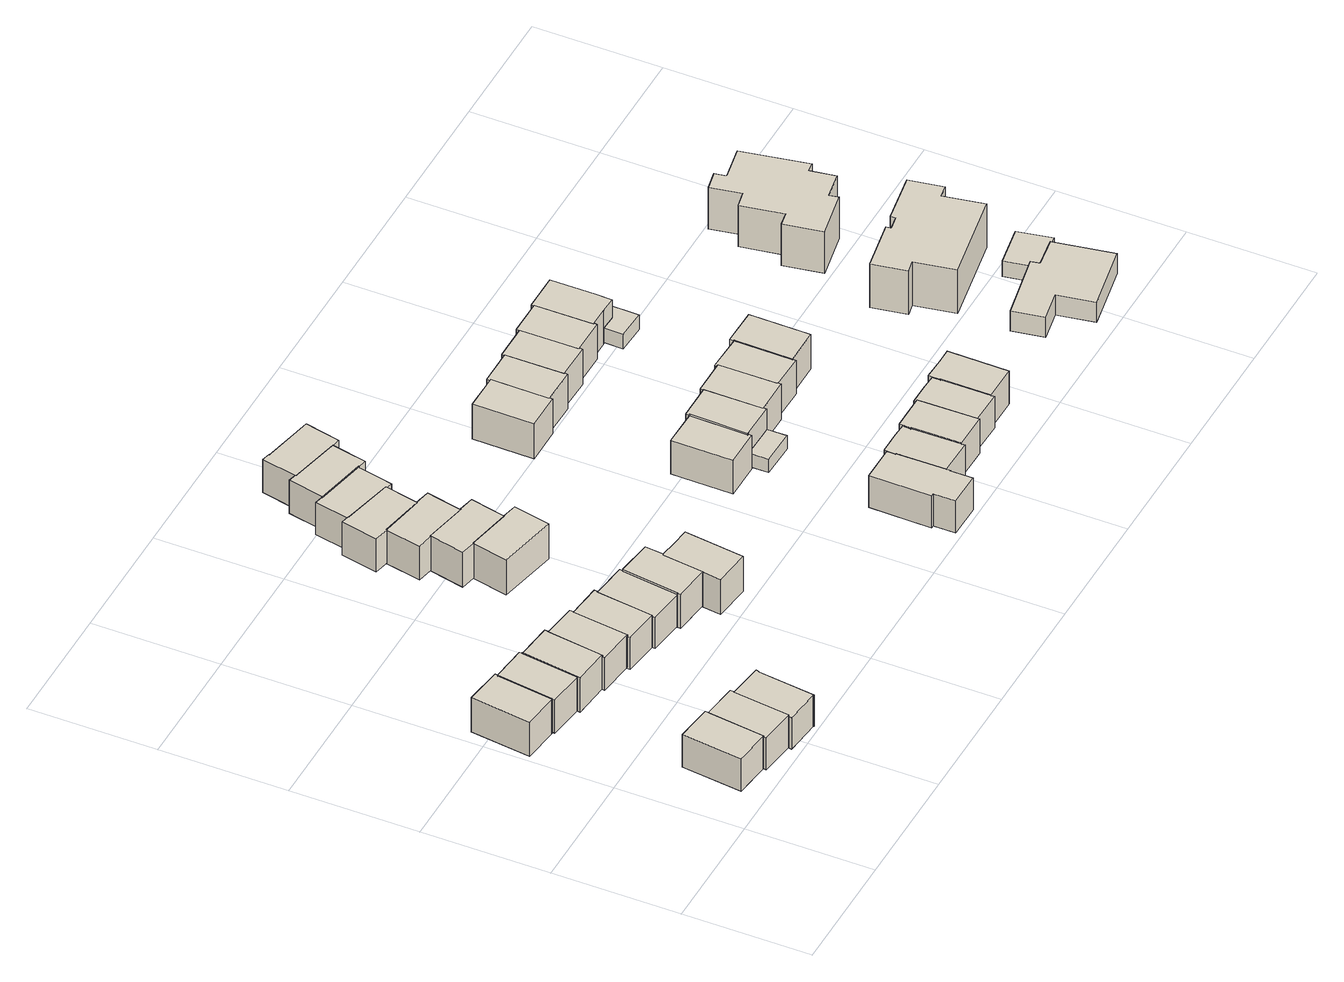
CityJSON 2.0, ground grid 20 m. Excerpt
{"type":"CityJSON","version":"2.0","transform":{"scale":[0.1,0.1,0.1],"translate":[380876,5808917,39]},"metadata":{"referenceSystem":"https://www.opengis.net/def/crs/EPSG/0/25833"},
"CityObjects":{
"building1":{"type":"Building","attributes":{"Gemeindeschluessel":"11000006","BezugspunktDach":"2200","function":"31001_1010","measuredHeight":5.84,"storeysAboveGround":2},"address":[{"country":"Germany","locality":"Berlin","thoroughfareNumber":"15F","thoroughfareName":"Siepesteig"}],"geometry":[{"type":"Solid","lod":"1","boundaries":[[[[0,1,2,3,4,5,6]],[[7,8,9,10,11,12,13]],[[7,13,6,5]],[[8,7,5,4]],[[9,8,4,3]],[[10,9,3,2]],[[11,10,2,1]],[[12,11,1,0]],[[13,12,0,6]]]]}]},
"building2":{"type":"Building","attributes":{"Gemeindeschluessel":"11000006","BezugspunktDach":"2200","function":"31001_1010","measuredHeight":6.17,"storeysAboveGround":2},"address":[{"country":"Germany","locality":"Berlin","thoroughfareNumber":"19F","thoroughfareName":"Siepesteig"}],"geometry":[{"type":"Solid","lod":"1","boundaries":[[[[14,15,16,17,18,19,20]],[[21,22,23,24,25,26,27]],[[21,27,20,19]],[[22,21,19,18]],[[23,22,18,17]],[[24,23,17,16]],[[25,24,16,15]],[[26,25,15,14]],[[27,26,14,20]]]]}]},
"building3":{"type":"Building","attributes":{"Gemeindeschluessel":"11000006","BezugspunktDach":"2200","function":"31001_1010","measuredHeight":5.75,"storeysAboveGround":2},"address":[{"country":"Germany","locality":"Berlin","thoroughfareNumber":"15E","thoroughfareName":"Siepesteig"}],"geometry":[{"type":"Solid","lod":"1","boundaries":[[[[28,29,30,31,32,3,2,1,0,33]],[[34,35,36,37,38,39,40,41,42,43]],[[34,43,33,0]],[[35,34,0,1]],[[36,35,1,2]],[[37,36,2,3]],[[38,37,3,32]],[[39,38,32,31]],[[40,39,31,30]],[[41,40,30,29]],[[42,41,29,28]],[[43,42,28,33]]]]}]},
"building4":{"type":"Building","attributes":{"Gemeindeschluessel":"11000006","BezugspunktDach":"2200","function":"31001_1010","measuredHeight":6.05,"storeysAboveGround":2},"address":[{"country":"Germany","locality":"Berlin","thoroughfareNumber":"19E","thoroughfareName":"Siepesteig"}],"geometry":[{"type":"Solid","lod":"1","boundaries":[[[[44,45,46,47,48,49,50,51,52,53]],[[54,55,56,57,58,59,60,61,62,63]],[[54,63,53,52]],[[55,54,52,51]],[[56,55,51,50]],[[57,56,50,49]],[[58,57,49,48]],[[59,58,48,47]],[[60,59,47,46]],[[61,60,46,45]],[[62,61,45,44]],[[63,62,44,53]]]]}]},
"building5":{"type":"Building","attributes":{"Gemeindeschluessel":"11000006","BezugspunktDach":"2200","function":"31001_1010","measuredHeight":5.7,"storeysAboveGround":2},"address":[{"country":"Germany","locality":"Berlin","thoroughfareNumber":"15D","thoroughfareName":"Siepesteig"}],"geometry":[{"type":"Solid","lod":"1","boundaries":[[[[64,65,66,67,68,69,70,71,72,73]],[[74,75,76,77,78,79,80,81,82,83]],[[74,83,73,72]],[[75,74,72,71]],[[76,75,71,70]],[[77,76,70,69]],[[78,77,69,68]],[[79,78,68,67]],[[80,79,67,66]],[[81,80,66,65]],[[82,81,65,64]],[[83,82,64,73]]]]}]},
"building6":{"type":"Building","attributes":{"Gemeindeschluessel":"11000006","BezugspunktDach":"2200","function":"31001_1010","measuredHeight":6.23,"storeysAboveGround":2},"address":[{"country":"Germany","locality":"Berlin","thoroughfareNumber":"19D","thoroughfareName":"Siepesteig"}],"geometry":[{"type":"Solid","lod":"1","boundaries":[[[[84,85,86,87,88,89,90,91,92,93]],[[62,61,60,59,94,95,96,97,98,99]],[[62,99,93,92]],[[61,62,92,91]],[[60,61,91,90]],[[59,60,90,89]],[[94,59,89,88]],[[95,94,88,87]],[[96,95,87,86]],[[97,96,86,85]],[[98,97,85,84]],[[99,98,84,93]]]]}]},
"building7":{"type":"Building","attributes":{"Gemeindeschluessel":"11000006","BezugspunktDach":"2200","function":"31001_1010","measuredHeight":5.99,"storeysAboveGround":2},"address":[{"country":"Germany","locality":"Berlin","thoroughfareNumber":"19C","thoroughfareName":"Siepesteig"}],"geometry":[{"type":"Solid","lod":"1","boundaries":[[[[100,101,102,103,104,105,106,107,108,109]],[[110,111,112,113,114,115,116,117,118,119]],[[110,119,109,108]],[[111,110,108,107]],[[112,111,107,106]],[[113,112,106,105]],[[114,113,105,104]],[[115,114,104,103]],[[116,115,103,102]],[[117,116,102,101]],[[118,117,101,100]],[[119,118,100,109]]]]}]},
"building8":{"type":"Building","attributes":{"Gemeindeschluessel":"11000006","BezugspunktDach":"2200","function":"31001_1010","measuredHeight":5.83,"storeysAboveGround":2},"address":[{"country":"Germany","locality":"Berlin","thoroughfareNumber":"19B","thoroughfareName":"Siepesteig"}],"geometry":[{"type":"Solid","lod":"1","boundaries":[[[[120,121,122,123,124,125,126,127,128,129]],[[130,131,132,133,134,135,136,137,138,139]],[[130,139,129,128]],[[131,130,128,127]],[[132,131,127,126]],[[133,132,126,125]],[[134,133,125,124]],[[135,134,124,123]],[[136,135,123,122]],[[137,136,122,121]],[[138,137,121,120]],[[139,138,120,129]]]]}]},
"building9":{"type":"Building","attributes":{"Gemeindeschluessel":"11000006","BezugspunktDach":"2200","function":"31001_1010","measuredHeight":5.74,"storeysAboveGround":2},"address":[{"country":"Germany","locality":"Berlin","thoroughfareNumber":"19A","thoroughfareName":"Siepesteig"}],"geometry":[{"type":"Solid","lod":"1","boundaries":[[[[140,141,142,143,144,145,146,147,148,149]],[[138,137,136,135,150,151,152,153,154,155]],[[138,155,149,148]],[[137,138,148,147]],[[136,137,147,146]],[[135,136,146,145]],[[150,135,145,144]],[[151,150,144,143]],[[152,151,143,142]],[[153,152,142,141]],[[154,153,141,140]],[[155,154,140,149]]]]}]},
"building10":{"type":"Building","attributes":{"Gemeindeschluessel":"11000006","BezugspunktDach":"2200","function":"31001_1010","measuredHeight":6.1,"storeysAboveGround":2},"address":[{"country":"Germany","locality":"Berlin","thoroughfareNumber":"19","thoroughfareName":"Siepesteig"}],"geometry":[{"type":"Solid","lod":"1","boundaries":[[[[156,157,158,159,160,161,162,163,164,165]],[[166,167,168,169,170,171,172,173,174,175]],[[166,175,165,164]],[[167,166,164,163]],[[168,167,163,162]],[[169,168,162,161]],[[170,169,161,160]],[[171,170,160,159]],[[172,171,159,158]],[[173,172,158,157]],[[174,173,157,156]],[[175,174,156,165]]]]}]},
"building11":{"type":"Building","attributes":{"Gemeindeschluessel":"11000006","BezugspunktDach":"2200","function":"31001_1010","measuredHeight":6.57,"storeysAboveGround":2},"address":[{"country":"Germany","locality":"Berlin","thoroughfareNumber":"17","thoroughfareName":"Siepesteig"}],"geometry":[{"type":"Solid","lod":"1","boundaries":[[[[176,177,178,159,158,157,156,179]],[[180,181,182,183,184,185,186,187]],[[180,187,179,156]],[[181,180,156,157]],[[182,181,157,158]],[[183,182,158,159]],[[184,183,159,178]],[[185,184,178,177]],[[186,185,177,176]],[[187,186,176,179]]]]}]},
"building12":{"type":"Building","attributes":{"Gemeindeschluessel":"11000006","BezugspunktDach":"2200","function":"31001_1010","measuredHeight":6.45,"storeysAboveGround":2},"address":[{"country":"Germany","locality":"Berlin","thoroughfareNumber":"21","thoroughfareName":"Siepesteig"}],"geometry":[{"type":"Solid","lod":"1","boundaries":[[[[188,189,190,191,192,193,194]],[[195,196,197,198,199,200,201]],[[195,201,194,193]],[[196,195,193,192]],[[197,196,192,191]],[[198,197,191,190]],[[199,198,190,189]],[[200,199,189,188]],[[201,200,188,194]]]]}]},
"building13":{"type":"Building","attributes":{"Gemeindeschluessel":"11000006","BezugspunktDach":"2200","function":"31001_1010","measuredHeight":6.33,"storeysAboveGround":2},"address":[{"country":"Germany","locality":"Berlin","thoroughfareNumber":"23","thoroughfareName":"Siepesteig"}],"geometry":[{"type":"Solid","lod":"1","boundaries":[[[[193,192,191,190,202,203,204,205,206,207]],[[208,209,210,211,212,213,214,215,216,217]],[[208,217,207,206]],[[209,208,206,205]],[[210,209,205,204]],[[211,210,204,203]],[[212,211,203,202]],[[213,212,202,190]],[[214,213,190,191]],[[215,214,191,192]],[[216,215,192,193]],[[217,216,193,207]]]]}]},
"building14":{"type":"Building","attributes":{"Gemeindeschluessel":"11000006","BezugspunktDach":"2200","function":"31001_1010","measuredHeight":6.02,"storeysAboveGround":2},"address":[{"country":"Germany","locality":"Berlin","thoroughfareNumber":"25","thoroughfareName":"Siepesteig"}],"geometry":[{"type":"Solid","lod":"1","boundaries":[[[[218,219,220,221,222,223,224,225,226,227]],[[228,229,230,231,232,233,234,235,236,237]],[[228,237,227,226]],[[229,228,226,225]],[[230,229,225,224]],[[231,230,224,223]],[[232,231,223,222]],[[233,232,222,221]],[[234,233,221,220]],[[235,234,220,219]],[[236,235,219,218]],[[237,236,218,227]]]]}]},
"building15":{"type":"Building","attributes":{"Gemeindeschluessel":"11000006","BezugspunktDach":"2200","function":"31001_1010","measuredHeight":6.03,"storeysAboveGround":2},"address":[{"country":"Germany","locality":"Berlin","thoroughfareNumber":"27","thoroughfareName":"Siepesteig"}],"geometry":[{"type":"Solid","lod":"1","boundaries":[[[[238,239,240,241,242,243,244,245,246,247]],[[248,249,250,251,252,253,254,255,256,257]],[[248,257,247,246]],[[249,248,246,245]],[[250,249,245,244]],[[251,250,244,243]],[[252,251,243,242]],[[253,252,242,241]],[[254,253,241,240]],[[255,254,240,239]],[[256,255,239,238]],[[257,256,238,247]]]]}]},
"building16":{"type":"Building","attributes":{"Gemeindeschluessel":"11000006","BezugspunktDach":"2200","function":"31001_1010","measuredHeight":5.78,"storeysAboveGround":2},"address":[{"country":"Germany","locality":"Berlin","thoroughfareNumber":"29","thoroughfareName":"Siepesteig"}],"geometry":[{"type":"Solid","lod":"1","boundaries":[[[[258,259,260,261,262,263,264,265,266,267]],[[268,269,270,271,272,273,274,275,276,277]],[[268,277,267,266]],[[269,268,266,265]],[[270,269,265,264]],[[271,270,264,263]],[[272,271,263,262]],[[273,272,262,261]],[[274,273,261,260]],[[275,274,260,259]],[[276,275,259,258]],[[277,276,258,267]]]]}]},
"building17":{"type":"Building","attributes":{"Gemeindeschluessel":"11000006","BezugspunktDach":"2200","function":"31001_1010","measuredHeight":5.98,"storeysAboveGround":2},"address":[{"country":"Germany","locality":"Berlin","thoroughfareNumber":"31","thoroughfareName":"Siepesteig"}],"geometry":[{"type":"Solid","lod":"1","boundaries":[[[[278,279,280,281,282,283,284,285,286,287]],[[270,288,289,290,291,292,293,273,272,271]],[[270,271,287,286]],[[288,270,286,285]],[[289,288,285,284]],[[290,289,284,283]],[[291,290,283,282]],[[292,291,282,281]],[[293,292,281,280]],[[273,293,280,279]],[[272,273,279,278]],[[271,272,278,287]]]]}]},
"building18":{"type":"Building","attributes":{"Gemeindeschluessel":"11000006","BezugspunktDach":"2200","function":"31001_1010","measuredHeight":5.93,"storeysAboveGround":2},"address":[{"country":"Germany","locality":"Berlin","thoroughfareNumber":"33","thoroughfareName":"Siepesteig"}],"geometry":[{"type":"Solid","lod":"1","boundaries":[[[[282,281,294,295,296,297,298,299,284,283]],[[289,300,301,302,303,304,305,292,291,290]],[[289,290,283,284]],[[300,289,284,299]],[[301,300,299,298]],[[302,301,298,297]],[[303,302,297,296]],[[304,303,296,295]],[[305,304,295,294]],[[292,305,294,281]],[[291,292,281,282]],[[290,291,282,283]]]]}]},
"building19":{"type":"Building","attributes":{"Gemeindeschluessel":"11000006","BezugspunktDach":"2200","function":"31001_1010","measuredHeight":5.83,"storeysAboveGround":2},"address":[{"country":"Germany","locality":"Berlin","thoroughfareNumber":"14","thoroughfareName":"Siepesteig"}],"geometry":[{"type":"Solid","lod":"1","boundaries":[[[[306,307,308,309,310,311,312,313,314,315,316,317]],[[318,319,320,321,322,323,324,325,326,327,328,329]],[[318,329,317,316]],[[319,318,316,315]],[[320,319,315,314]],[[321,320,314,313]],[[322,321,313,312]],[[323,322,312,311]],[[324,323,311,310]],[[325,324,310,309]],[[326,325,309,308]],[[327,326,308,307]],[[328,327,307,306]],[[329,328,306,317]]]]}]},
"building20":{"type":"Building","attributes":{"Gemeindeschluessel":"11000006","BezugspunktDach":"2200","function":"31001_1010","measuredHeight":6.06,"storeysAboveGround":2},"address":[{"country":"Germany","locality":"Berlin","thoroughfareNumber":"18","thoroughfareName":"Siepesteig"}],"geometry":[{"type":"Solid","lod":"1","boundaries":[[[[330,331,332,333,334,335,336]],[[337,338,339,340,341,342,343]],[[337,343,336,335]],[[338,337,335,334]],[[339,338,334,333]],[[340,339,333,332]],[[341,340,332,331]],[[342,341,331,330]],[[343,342,330,336]]]]}]},
"building21":{"type":"Building","attributes":{"Gemeindeschluessel":"11000006","BezugspunktDach":"2200","function":"31001_1010","measuredHeight":6.3,"storeysAboveGround":2},"address":[{"country":"Germany","locality":"Berlin","thoroughfareNumber":"30","thoroughfareName":"Siepesteig"}],"geometry":[{"type":"Solid","lod":"1","boundaries":[[[[344,345,346,347,348,349,350]],[[351,352,353,354,355,356,357]],[[351,357,350,349]],[[352,351,349,348]],[[353,352,348,347]],[[354,353,347,346]],[[355,354,346,345]],[[356,355,345,344]],[[357,356,344,350]]]]}]},
"building22":{"type":"Building","attributes":{"Gemeindeschluessel":"11000006","BezugspunktDach":"2200","function":"31001_1010","measuredHeight":5.93,"storeysAboveGround":2},"address":[{"country":"Germany","locality":"Berlin","thoroughfareNumber":"14A","thoroughfareName":"Siepesteig"}],"geometry":[{"type":"Solid","lod":"1","boundaries":[[[[358,359,360,361,362,363,364,365,366,367,368]],[[369,370,371,372,373,374,375,376,377,378,379]],[[369,379,368,367]],[[370,369,367,366]],[[371,370,366,365]],[[372,371,365,364]],[[373,372,364,363]],[[374,373,363,362]],[[375,374,362,361]],[[376,375,361,360]],[[377,376,360,359]],[[378,377,359,358]],[[379,378,358,368]]]]}]},
"building23":{"type":"Building","attributes":{"Gemeindeschluessel":"11000006","function":"31001_1010"},"address":[{"country":"Germany","locality":"Berlin","thoroughfareNumber":"18A","thoroughfareName":"Siepesteig"}],"children":["building23-1","building23-2"]},
"building23-1":{"type":"BuildingPart","attributes":{"BezugspunktDach":"2200","measuredHeight":6.32,"storeysAboveGround":2},"parents":["building23"],"geometry":[{"type":"MultiSurface","lod":"1","boundaries":[[[380,381,382,383,384,385,386,387,388,389]],[[390,391,392,393,394,395,396,397,398,399]],[[390,399,389,388]],[[391,390,388,387]],[[392,391,387,386]],[[393,392,386,385]],[[394,393,385,384]],[[395,394,384,383]],[[400,401,383,382]],[[396,395,402,403,400]],[[397,396,382,381]],[[398,397,381,380]],[[399,398,380,389]],[[403,402,401,400]]]}]},
"building23-2":{"type":"BuildingPart","attributes":{"BezugspunktDach":"2200","measuredHeight":3.91,"storeysAboveGround":2},"parents":["building23"],"geometry":[{"type":"Solid","lod":"1","boundaries":[[[[404,405,406,401,400]],[[402,407,408,409,403]],[[407,402,401,406]],[[408,407,406,405]],[[409,408,405,404]],[[403,409,404,400]],[[402,403,400,401]]]]}]},
"building24":{"type":"Building","attributes":{"Gemeindeschluessel":"11000006","BezugspunktDach":"2200","function":"31001_1010","measuredHeight":6.25,"storeysAboveGround":2},"address":[{"country":"Germany","locality":"Berlin","thoroughfareNumber":"32","thoroughfareName":"Siepesteig"}],"geometry":[{"type":"Solid","lod":"1","boundaries":[[[[347,346,345,410,411,412,413,414,415,348]],[[416,417,418,419,420,421,355,354,353,352]],[[416,352,348,415]],[[417,416,415,414]],[[418,417,414,413]],[[419,418,413,412]],[[420,419,412,411]],[[421,420,411,410]],[[355,421,410,345]],[[354,355,345,346]],[[353,354,346,347]],[[352,353,347,348]]]]}]},
"building25":{"type":"Building","attributes":{"Gemeindeschluessel":"11000006","BezugspunktDach":"2200","function":"31001_1010","measuredHeight":6.14,"storeysAboveGround":2},"address":[{"country":"Germany","locality":"Berlin","thoroughfareNumber":"14B","thoroughfareName":"Siepesteig"}],"geometry":[{"type":"Solid","lod":"1","boundaries":[[[[422,423,424,425,426,427,428,429,430,431]],[[370,432,433,434,435,436,437,373,372,371]],[[370,371,431,430]],[[432,370,430,429]],[[433,432,429,428]],[[434,433,428,427]],[[435,434,427,426]],[[436,435,426,425]],[[437,436,425,424]],[[373,437,424,423]],[[372,373,423,422]],[[371,372,422,431]]]]}]},
"building26":{"type":"Building","attributes":{"Gemeindeschluessel":"11000006","BezugspunktDach":"2200","function":"31001_1010","measuredHeight":6.36,"storeysAboveGround":2},"address":[{"country":"Germany","locality":"Berlin","thoroughfareNumber":"18B","thoroughfareName":"Siepesteig"}],"geometry":[{"type":"Solid","lod":"1","boundaries":[[[[386,385,384,438,439,440,441,442,443,387]],[[444,445,446,447,448,449,450,451,452,453]],[[444,453,387,443]],[[445,444,443,442]],[[446,445,442,441]],[[447,446,441,440]],[[448,447,440,439]],[[449,448,439,438]],[[450,449,438,384]],[[451,450,384,385]],[[452,451,385,386]],[[453,452,386,387]]]]}]},
"building27":{"type":"Building","attributes":{"Gemeindeschluessel":"11000006","BezugspunktDach":"2200","function":"31001_1010","measuredHeight":6.21,"storeysAboveGround":2},"address":[{"country":"Germany","locality":"Berlin","thoroughfareNumber":"34","thoroughfareName":"Siepesteig"}],"geometry":[{"type":"Solid","lod":"1","boundaries":[[[[413,412,411,454,455,456,457,458,459,414]],[[460,461,462,463,464,465,420,419,418,417]],[[460,417,414,459]],[[461,460,459,458]],[[462,461,458,457]],[[463,462,457,456]],[[464,463,456,455]],[[465,464,455,454]],[[420,465,454,411]],[[419,420,411,412]],[[418,419,412,413]],[[417,418,413,414]]]]}]},
"building28":{"type":"Building","attributes":{"Gemeindeschluessel":"11000006","BezugspunktDach":"2200","function":"31001_1010","measuredHeight":5.76,"storeysAboveGround":2},"address":[{"country":"Germany","locality":"Berlin","thoroughfareNumber":"14C","thoroughfareName":"Siepesteig"}],"geometry":[{"type":"Solid","lod":"1","boundaries":[[[[466,467,468,469,470,471,472,473,474,475]],[[476,477,478,479,480,481,482,483,484,485]],[[476,485,475,474]],[[477,476,474,473]],[[478,477,473,472]],[[479,478,472,471]],[[480,479,471,470]],[[481,480,470,469]],[[482,481,469,468]],[[483,482,468,467]],[[484,483,467,466]],[[485,484,466,475]]]]}]},
"building29":{"type":"Building","attributes":{"Gemeindeschluessel":"11000006","BezugspunktDach":"2200","function":"31001_1010","measuredHeight":6.08,"storeysAboveGround":2},"address":[{"country":"Germany","locality":"Berlin","thoroughfareNumber":"18C","thoroughfareName":"Siepesteig"}],"geometry":[{"type":"Solid","lod":"1","boundaries":[[[[486,487,488,489,490,491,492,493,494,495]],[[496,497,498,499,500,501,502,503,504,505]],[[496,505,495,494]],[[497,496,494,493]],[[498,497,493,492]],[[499,498,492,491]],[[500,499,491,490]],[[501,500,490,489]],[[502,501,489,488]],[[503,502,488,487]],[[504,503,487,486]],[[505,504,486,495]]]]}]},
"building30":{"type":"Building","attributes":{"Gemeindeschluessel":"11000006","BezugspunktDach":"2200","function":"31001_1010","measuredHeight":6.18,"storeysAboveGround":2},"address":[{"country":"Germany","locality":"Berlin","thoroughfareNumber":"36","thoroughfareName":"Siepesteig"}],"geometry":[{"type":"Solid","lod":"1","boundaries":[[[[457,456,455,506,507,508,509,510,511,458]],[[512,513,514,515,516,517,518,519,520,521]],[[512,521,458,511]],[[513,512,511,510]],[[514,513,510,509]],[[515,514,509,508]],[[516,515,508,507]],[[517,516,507,506]],[[518,517,506,455]],[[519,518,455,456]],[[520,519,456,457]],[[521,520,457,458]]]]}]},
"building31":{"type":"Building","attributes":{"Gemeindeschluessel":"11000006","BezugspunktDach":"2200","function":"31001_1010","measuredHeight":6,"storeysAboveGround":2},"address":[{"country":"Germany","locality":"Berlin","thoroughfareNumber":"14D","thoroughfareName":"Siepesteig"}],"geometry":[{"type":"Solid","lod":"1","boundaries":[[[[522,523,524,525,526,527,528,529,530]],[[531,532,533,534,535,536,537,538,539]],[[531,539,530,529]],[[532,531,529,528]],[[533,532,528,527]],[[534,533,527,526]],[[535,534,526,525]],[[536,535,525,524]],[[537,536,524,523]],[[538,537,523,522]],[[539,538,522,530]]]]}]},
"building32":{"type":"Building","attributes":{"Gemeindeschluessel":"11000006","BezugspunktDach":"2200","function":"31001_1010","measuredHeight":6.28,"storeysAboveGround":2},"address":[{"country":"Germany","locality":"Berlin","thoroughfareNumber":"18D","thoroughfareName":"Siepesteig"}],"geometry":[{"type":"Solid","lod":"1","boundaries":[[[[540,541,542,543,544,545,546]],[[547,548,549,499,498,497,496]],[[547,496,546,545]],[[548,547,545,544]],[[549,548,544,543]],[[499,549,543,542]],[[498,499,542,541]],[[497,498,541,540]],[[496,497,540,546]]]]}]},
"building33":{"type":"Building","attributes":{"Gemeindeschluessel":"11000006","function":"31001_1010"},"address":[{"country":"Germany","locality":"Berlin","thoroughfareNumber":"38","thoroughfareName":"Siepesteig"}],"children":["building33-1","building33-2"]},
"building33-1":{"type":"BuildingPart","attributes":{"BezugspunktDach":"2200","measuredHeight":6.09,"storeysAboveGround":2},"parents":["building33"],"geometry":[{"type":"MultiSurface","lod":"1","boundaries":[[[509,508,507,550,551,552,553,554,510]],[[555,556,557,558,559,560,561,562,563]],[[555,563,510,554]],[[556,555,554,553]],[[557,556,553,552]],[[558,557,564,565,566,567,552,551]],[[559,558,565,568,569,566,551,550]],[[560,559,550,507]],[[561,560,507,508]],[[562,561,508,509]],[[563,562,509,510]],[[567,566,565,564]],[[566,569,568,565]]]}]},
"building33-2":{"type":"BuildingPart","attributes":{"BezugspunktDach":"2200","measuredHeight":2.64,"storeysAboveGround":2},"parents":["building33"],"geometry":[{"type":"Solid","lod":"1","boundaries":[[[[570,571,567,566,569,572]],[[568,565,564,573,574,575]],[[568,575,572,569]],[[573,564,567,571]],[[574,573,571,570]],[[575,574,570,572]],[[565,568,569,566]],[[564,565,566,567]]]]}]},
"building34":{"type":"Building","attributes":{"Gemeindeschluessel":"11000006","BezugspunktDach":"2200","function":"31001_1010","measuredHeight":3.62,"storeysAboveGround":1},"address":[{"country":"Germany","locality":"Berlin","thoroughfareNumber":"12","thoroughfareName":"Sachtlebenstraße"}],"geometry":[{"type":"Solid","lod":"1","boundaries":[[[[576,577,578,579,580,581,582,583]],[[584,585,586,587,588,589,590,591]],[[584,591,583,582]],[[585,584,582,581]],[[586,585,581,580]],[[587,586,580,579]],[[588,587,579,578]],[[589,588,578,577]],[[590,589,577,576]],[[591,590,576,583]]]]}]},
"building35":{"type":"Building","attributes":{"Gemeindeschluessel":"11000006","BezugspunktDach":"2200","function":"31001_1010","measuredHeight":7.92,"storeysAboveGround":2},"address":[{"country":"Germany","locality":"Berlin","thoroughfareNumber":"10","thoroughfareName":"Sachtlebenstraße"}],"geometry":[{"type":"Solid","lod":"1","boundaries":[[[[592,593,594,595,596,597,598,599,600,601,602,603]],[[604,605,606,607,608,609,610,611,612,613,614,615]],[[604,615,603,602]],[[605,604,602,601]],[[606,605,601,600]],[[607,606,600,599]],[[608,607,599,598]],[[609,608,598,597]],[[610,609,597,596]],[[611,610,596,595]],[[612,611,595,594]],[[613,612,594,593]],[[614,613,593,592]],[[615,614,592,603]]]]}]},
"building36":{"type":"Building","attributes":{"Gemeindeschluessel":"11000006","BezugspunktDach":"2200","function":"31001_2463","measuredHeight":2.83,"storeysAboveGround":1},"address":[{"country":"Germany","locality":"Berlin","thoroughfareNumber":"12 (1)","thoroughfareName":"Sachtlebenstraße"}],"geometry":[{"type":"Solid","lod":"1","boundaries":[[[[616,617,618,619,620,621]],[[622,623,586,585,584,624]],[[622,624,621,620]],[[623,622,620,619]],[[586,623,619,618]],[[585,586,618,617]],[[584,585,617,616]],[[624,584,616,621]]]]}]},
"building37":{"type":"Building","attributes":{"Gemeindeschluessel":"11000006","BezugspunktDach":"2200","function":"31001_1010","measuredHeight":7.5,"storeysAboveGround":2},"address":[{"country":"Germany","locality":"Berlin","thoroughfareNumber":"8A","thoroughfareName":"Sachtlebenstraße"}],"geometry":[{"type":"Solid","lod":"1","boundaries":[[[[625,626,627,628,629,630,631,632,633,634,635,636,637,638]],[[639,640,641,642,643,644,645,646,647,648,649,650,651,652]],[[639,652,638,637]],[[640,639,637,636]],[[641,640,636,635]],[[642,641,635,634]],[[643,642,634,633]],[[644,643,633,632]],[[645,644,632,631]],[[646,645,631,630]],[[647,646,630,629]],[[648,647,629,628]],[[649,648,628,627]],[[650,649,627,626]],[[651,650,626,625]],[[652,651,625,638]]]]}]}
},
"vertices":[
[124,31,61],[125,31,61],[136,121,61],[137,121,61],[137,126,61],[79,133,61],[68,38,61],[79,133,2],[137,126,2],[137,121,2],[136,121,2],[125,31,2],[124,31,2],[68,38,2],
[64,325,64],[65,325,64],[77,414,64],[78,414,64],[79,419,64],[20,427,64],[8,332,64],[20,427,2],[79,419,2],[78,414,2],[77,414,2],[65,325,2],[64,325,2],[8,332,2],
[179,19,61],[180,19,61],[191,109,61],[192,109,61],[192,114,61],[123,26,61],[124,31,3],[125,31,3],[136,121,3],[137,121,3],[192,114,3],[192,109,3],[191,109,3],[180,19,3],[179,19,3],[123,26,3],
[119,313,66],[120,313,66],[132,403,66],[133,402,66],[133,408,66],[78,414,66],[77,414,66],[65,325,66],[64,325,66],[63,320,66],[64,325,6],[65,325,6],[77,414,6],[78,414,6],[133,408,6],[133,402,6],[132,403,6],[120,313,6],[119,313,6],[63,320,6],
[234,8,59],[235,7,59],[246,97,59],[247,97,59],[248,102,59],[192,109,59],[191,109,59],[180,19,59],[179,19,59],[178,14,59],[179,19,2],[180,19,2],[191,109,2],[192,109,2],[248,102,2],[247,97,2],[246,97,2],[235,7,2],[234,8,2],[178,14,2],
[174,302,68],[175,301,68],[187,391,68],[188,391,68],[188,396,68],[133,402,68],[132,403,68],[120,313,68],[119,313,68],[118,308,68],[188,396,6],[188,391,6],[187,391,6],[175,301,6],[174,302,6],[118,308,6],
[229,290,66],[231,290,66],[242,379,66],[243,379,66],[243,384,66],[188,391,66],[187,391,66],[175,301,66],[174,302,66],[173,297,66],[174,302,7],[175,301,7],[187,391,7],[188,391,7],[243,384,7],[243,379,7],[242,379,7],[231,290,7],[229,290,7],[173,297,7],
[284,278,64],[285,278,64],[296,368,64],[298,368,64],[298,373,64],[243,379,64],[242,379,64],[231,290,64],[229,290,64],[229,285,64],[229,290,6],[231,290,6],[242,379,6],[243,379,6],[298,373,6],[298,368,6],[296,368,6],[285,278,6],[284,278,6],[229,285,6],
[339,266,63],[340,266,63],[352,356,63],[353,356,63],[354,361,63],[298,368,63],[296,368,63],[285,278,63],[284,278,63],[284,273,63],[354,361,6],[353,356,6],[352,356,6],[340,266,6],[339,266,6],[284,273,6],
[395,254,66],[396,254,66],[404,320,66],[406,320,66],[409,349,66],[353,356,66],[352,356,66],[340,266,66],[339,266,66],[339,261,66],[339,266,5],[340,266,5],[352,356,5],[353,356,5],[409,349,5],[406,320,5],[404,320,5],[396,254,5],[395,254,5],[339,261,5],
[449,218,66],[461,313,66],[433,316,66],[391,225,66],[395,254,3],[396,254,3],[404,320,3],[406,320,3],[433,316,3],[461,313,3],[449,218,3],[391,225,3],
[392,488,69],[404,546,69],[380,551,69],[380,550,69],[310,564,69],[310,563,69],[298,508,69],[310,563,5],[310,564,5],[380,550,5],[380,551,5],[404,546,5],[392,488,5],[298,508,5],
[392,606,69],[367,611,69],[367,610,69],[298,624,69],[298,623,69],[286,568,69],[298,623,6],[298,624,6],[367,610,6],[367,611,6],[392,606,6],[380,551,6],[380,550,6],[310,564,6],[310,563,6],[286,568,6],
[298,623,68],[298,624,68],[367,610,68],[367,611,68],[379,667,68],[354,672,68],[354,671,68],[284,684,68],[284,683,68],[273,628,68],[284,683,7],[284,684,7],[354,671,7],[354,672,7],[379,667,7],[367,611,7],[367,610,7],[298,624,7],[298,623,7],[273,628,7],
[284,683,69],[284,684,69],[354,671,69],[354,672,69],[365,723,69],[365,724,69],[285,742,69],[285,743,69],[272,746,69],[260,688,69],[272,746,9],[285,743,9],[285,742,9],[365,724,9],[365,723,9],[354,672,9],[354,671,9],[284,684,9],[284,683,9],[260,688,9],
[365,724,66],[365,723,66],[377,721,66],[389,775,66],[390,777,66],[309,794,66],[309,795,66],[296,798,66],[285,743,66],[285,742,66],[285,743,8],[296,798,8],[309,795,8],[309,794,8],[390,777,8],[389,775,8],[377,721,8],[365,723,8],[365,724,8],[285,742,8],
[390,777,68],[389,775,68],[402,773,68],[413,827,68],[414,828,68],[333,846,68],[333,847,68],[321,850,68],[309,795,68],[309,794,68],[321,850,8],[333,847,8],[333,846,8],[414,828,8],[413,827,8],[402,773,8],
[426,825,68],[438,880,68],[438,881,68],[357,898,68],[358,899,68],[345,902,68],[345,902,8],[358,899,8],[357,898,8],[438,881,8],[438,880,8],[426,825,8],
[688,43,60],[688,9,60],[742,8,60],[742,43,60],[743,43,60],[743,49,60],[742,126,60],[741,126,60],[741,140,60],[722,140,60],[685,140,60],[683,43,60],[685,140,2],[722,140,2],[741,140,2],[741,126,2],[742,126,2],[743,49,2],[743,43,2],[742,43,2],[742,8,2],[688,9,2],[688,43,2],[683,43,2],
[687,320,64],[687,325,64],[685,325,64],[687,415,64],[685,415,64],[629,416,64],[628,320,64],[629,416,3],[685,415,3],[687,415,3],[685,325,3],[687,325,3],[687,320,3],[628,320,3],
[631,597,70],[631,602,70],[630,602,70],[631,692,70],[629,692,70],[573,692,70],[572,597,70],[573,692,7],[629,692,7],[631,692,7],[630,602,7],[631,602,7],[631,597,7],[572,597,7],
[741,140,61],[741,126,61],[742,126,61],[743,49,61],[799,48,61],[799,53,61],[798,130,61],[797,130,61],[798,143,61],[777,144,61],[741,144,61],[777,144,1],[798,143,1],[797,130,1],[798,130,1],[799,53,1],[799,48,1],[743,49,1],[742,126,1],[741,126,1],[741,140,1],[741,144,1],
[687,415,67],[685,325,67],[687,325,67],[743,324,67],[743,329,67],[742,329,67],[742,420,67],[741,420,67],[685,420,67],[685,415,67],[685,420,4],[741,420,4],[742,420,4],[742,329,4],[743,329,4],[743,324,4],[687,325,4],[685,325,4],[687,415,4],[685,415,4],[687,325,30],[743,324,30],[743,324,6],[687,325,6],
[687,320,30],[687,294,30],[743,293,30],[743,293,6],[687,294,6],[687,320,6],
[687,601,70],[688,606,70],[686,606,70],[686,697,70],[685,697,70],[629,697,70],[629,697,7],[685,697,7],[686,697,7],[686,606,7],[688,606,7],[687,601,7],
[798,130,63],[799,53,63],[855,53,63],[855,58,63],[854,135,63],[854,148,63],[833,148,63],[798,148,63],[798,143,63],[797,130,63],[798,148,1],[833,148,1],[854,148,1],[854,135,1],[855,58,1],[855,53,1],
[799,329,67],[799,334,67],[798,334,67],[798,425,67],[797,425,67],[741,425,67],[741,425,3],[797,425,3],[798,425,3],[798,334,3],[799,334,3],[799,329,3],[743,329,3],[742,329,3],[742,420,3],[741,420,3],
[743,605,70],[744,610,70],[742,610,70],[742,701,70],[741,701,70],[685,701,70],[685,701,7],[741,701,7],[742,701,7],[742,610,7],[744,610,7],[743,605,7],
[854,135,59],[855,58,59],[911,57,59],[911,62,59],[911,139,59],[910,139,59],[910,152,59],[889,153,59],[854,153,59],[854,148,59],[854,153,2],[889,153,2],[910,152,2],[910,139,2],[911,139,2],[911,62,2],[911,57,2],[855,58,2],[854,135,2],[854,148,2],
[797,425,65],[798,425,65],[798,334,65],[799,334,65],[855,333,65],[855,338,65],[854,338,65],[855,428,65],[853,428,65],[797,430,65],[853,428,4],[855,428,4],[854,338,4],[855,338,4],[855,333,4],[799,334,4],[798,334,4],[798,425,4],[797,425,4],[797,430,4],
[799,610,70],[800,615,70],[798,615,70],[798,706,70],[797,706,70],[741,706,70],[741,706,8],[797,706,8],[798,706,8],[798,615,8],[800,615,8],[799,610,8],[744,610,8],[742,610,8],[742,701,8],[741,701,8],
[910,152,60],[910,139,60],[911,139,60],[911,62,60],[967,62,60],[968,157,60],[965,157,60],[944,157,60],[910,158,60],[944,157,0],[965,157,0],[968,157,0],[967,62,0],[911,62,0],[911,139,0],[910,139,0],[910,152,0],[910,158,0],
[855,428,67],[854,338,67],[855,338,67],[911,338,67],[912,433,67],[853,434,67],[853,428,67],[853,434,4],[912,433,4],[911,338,4],
[830,615,70],[855,614,70],[856,639,70],[856,710,70],[797,710,70],[797,710,9],[856,710,9],[856,639,9],[855,614,9],[830,615,9],[800,615,9],[798,615,9],[798,706,9],[797,706,9],[856,639,12],[855,614,12],[855,614,38],[856,639,38],[830,615,12],[830,615,38],
[876,583,38],[877,639,38],[829,585,38],[877,639,12],[876,583,12],[829,585,12],
[1107,73,45],[1155,82,45],[1166,24,45],[1271,43,45],[1254,137,45],[1207,130,45],[1204,144,45],[1098,123,45],[1204,144,9],[1207,130,9],[1254,137,9],[1271,43,9],[1166,24,9],[1155,82,9],[1107,73,9],[1098,123,9],
[1077,268,80],[1096,272,80],[1108,208,80],[1251,233,80],[1239,297,80],[1259,300,80],[1249,354,80],[1169,341,80],[1170,333,80],[1148,329,80],[1147,337,80],[1067,323,80],[1147,337,1],[1148,329,1],[1170,333,1],[1169,341,1],[1249,354,1],[1259,300,1],[1239,297,1],[1251,233,1],[1108,208,1],[1096,272,1],[1077,268,1],[1067,323,1],
[1204,144,37],[1207,130,37],[1254,137,37],[1272,140,37],[1261,194,37],[1197,183,37],[1261,194,9],[1272,140,9],[1197,183,9],
[1103,409,78],[1178,423,78],[1175,438,78],[1217,445,78],[1210,485,78],[1225,487,78],[1205,592,78],[1151,582,78],[1148,600,78],[1118,594,78],[1127,546,78],[1102,541,78],[1114,474,78],[1092,470,78],[1114,474,3],[1102,541,3],[1127,546,3],[1118,594,3],[1148,600,3],[1151,582,3],[1205,592,3],[1225,487,3],[1210,485,3],[1217,445,3],[1175,438,3],[1178,423,3],[1103,409,3],[1092,470,3]
]}
